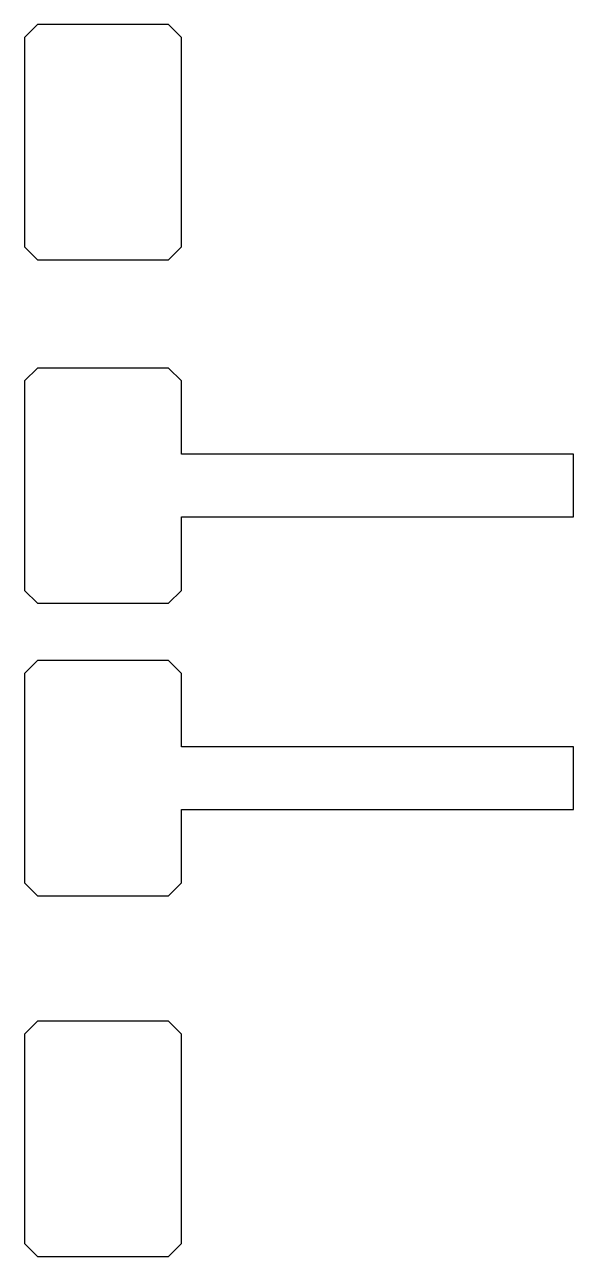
# Model space of a CAD drawing. Extents: x -703 to -353, y 263 to 1049.
import ezdxf

# ---------------------------------------------------------------- set-up
doc = ezdxf.new("R2010")
doc.units = 0
doc.layers.add('1_6MMTOOL_FULLCUT_CUT OUTSIDE LINE', color=5, linetype='CONTINUOUS')

msp = doc.modelspace()

# ---------------------------------------------------------------- linework, layer by layer
at = {"layer": '1_6MMTOOL_FULLCUT_CUT OUTSIDE LINE'}
for points in [[(-603.12, 1040.66), (-611.33, 1048.88), (-694.9, 1048.88), (-703.12, 1040.66), (-703.12, 907.1), (-694.9, 898.88), (-611.33, 898.88), (-603.12, 907.1)], [(-353.12, 774.88), (-603.12, 774.88), (-603.12, 821.66), (-611.33, 829.88), (-694.9, 829.88), (-703.12, 821.66), (-703.12, 688.1), (-694.9, 679.88), (-611.33, 679.88), (-603.12, 688.1), (-603.12, 734.88), (-353.12, 734.88)], [(-603.12, 635.14), (-611.33, 643.36), (-694.9, 643.36), (-703.12, 635.14), (-703.12, 501.57), (-694.9, 493.36), (-611.33, 493.36), (-603.12, 501.57), (-603.12, 548.36), (-353.12, 548.36), (-353.12, 588.36), (-603.12, 588.36)], [(-603.12, 405.14), (-611.33, 413.36), (-694.9, 413.36), (-703.12, 405.14), (-703.12, 271.57), (-694.9, 263.36), (-611.33, 263.36), (-603.12, 271.57)]]:
    msp.add_lwpolyline(points, close=True, dxfattribs=at)

doc.saveas('drawing.dxf')
